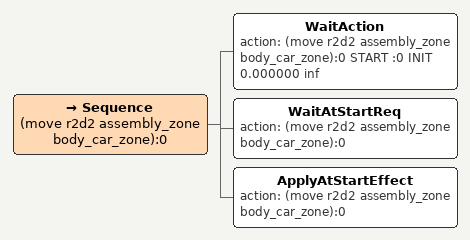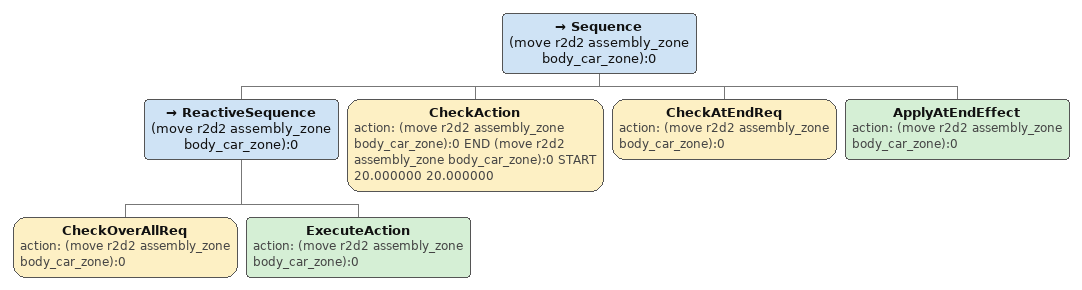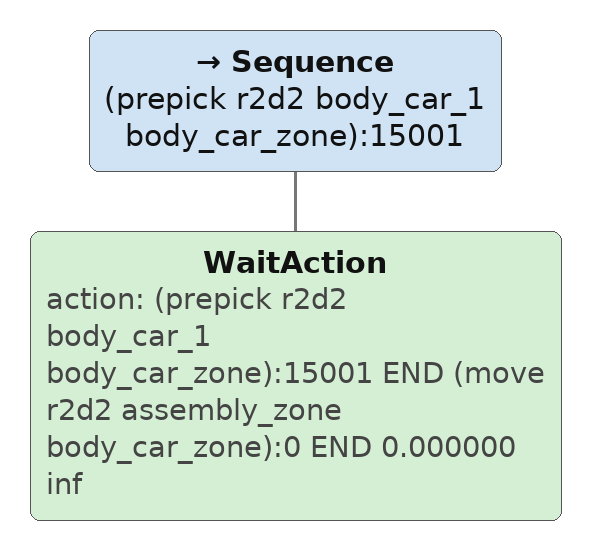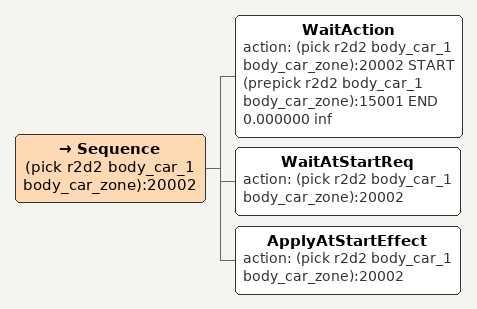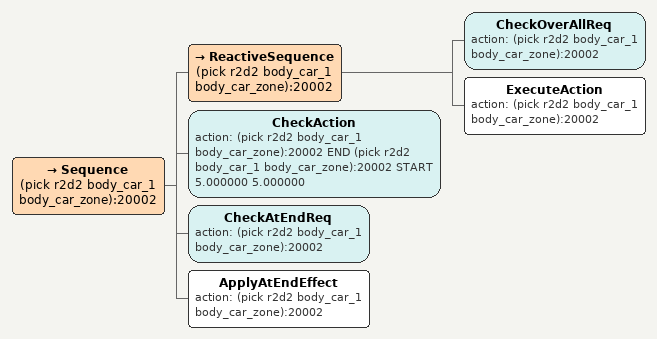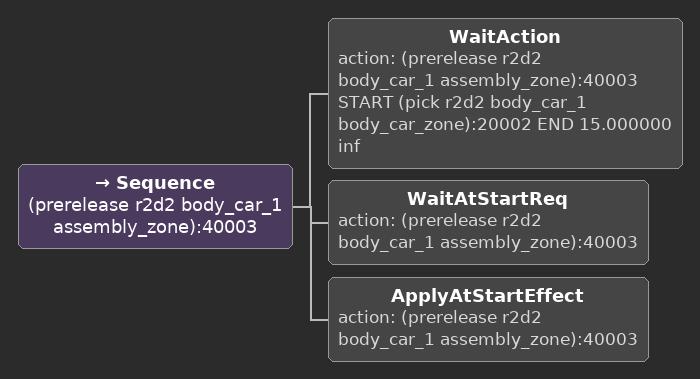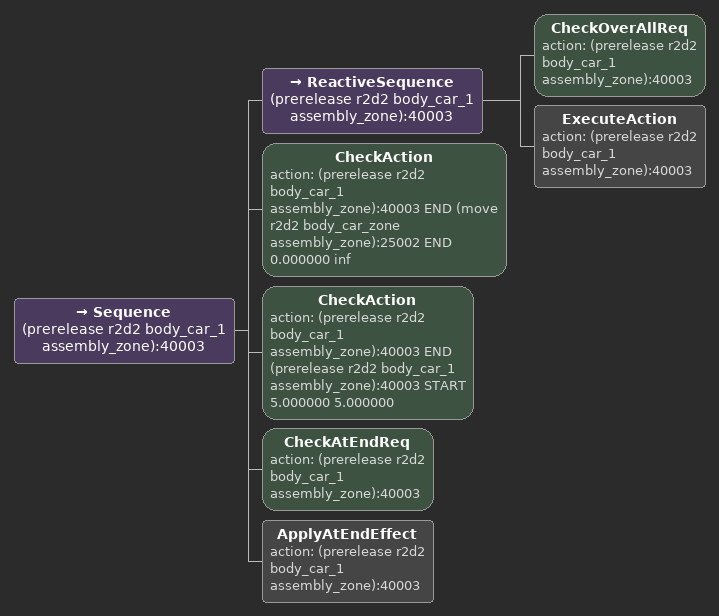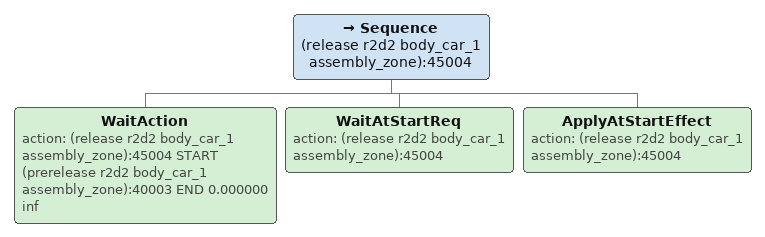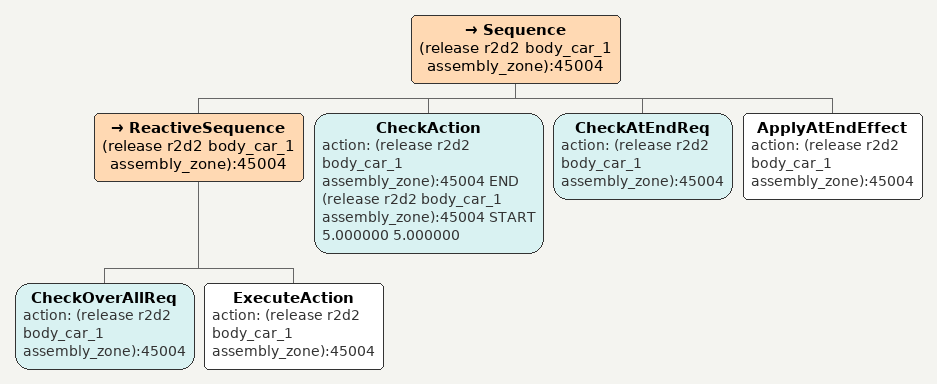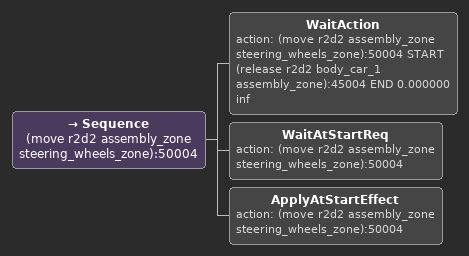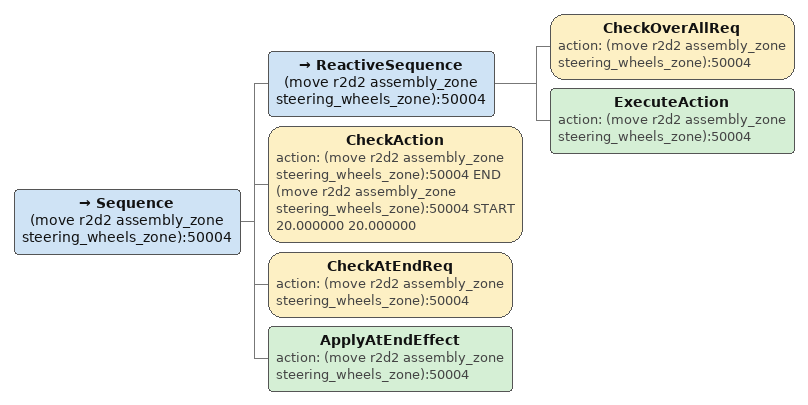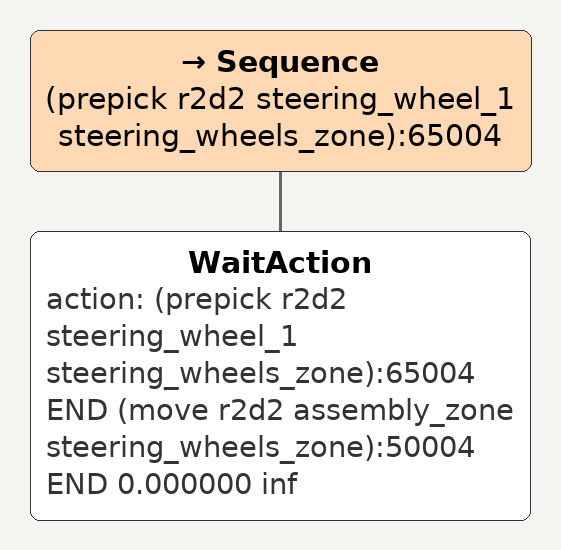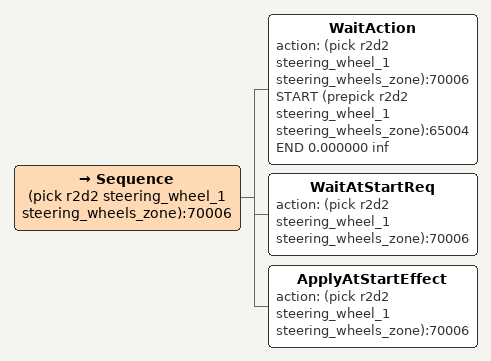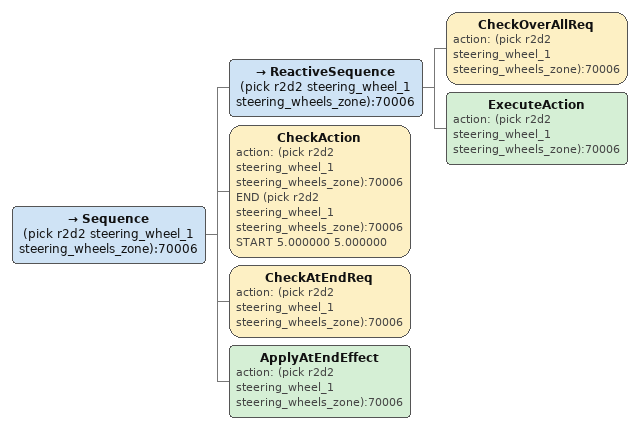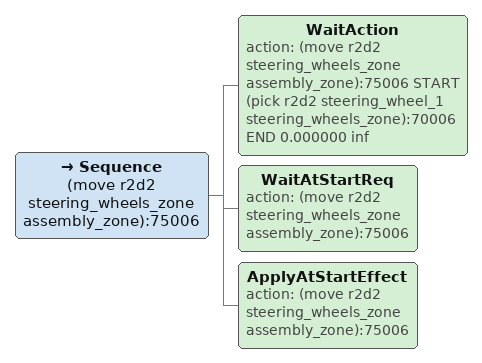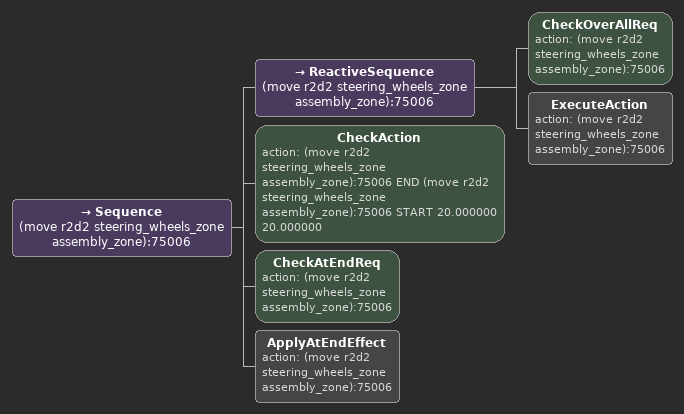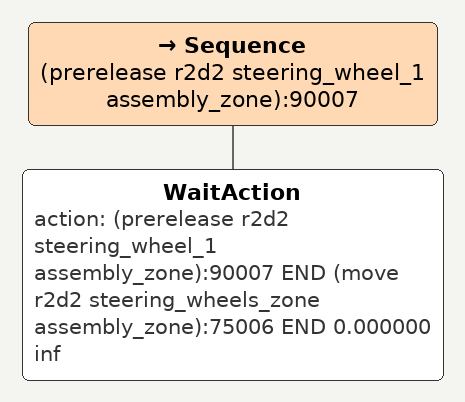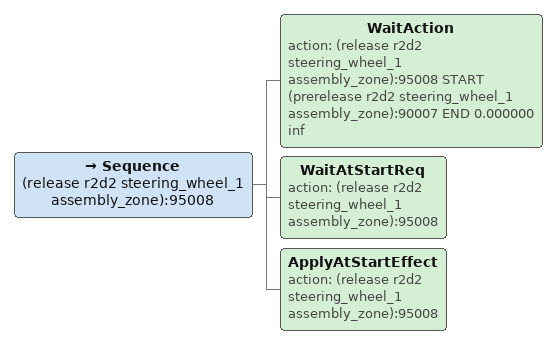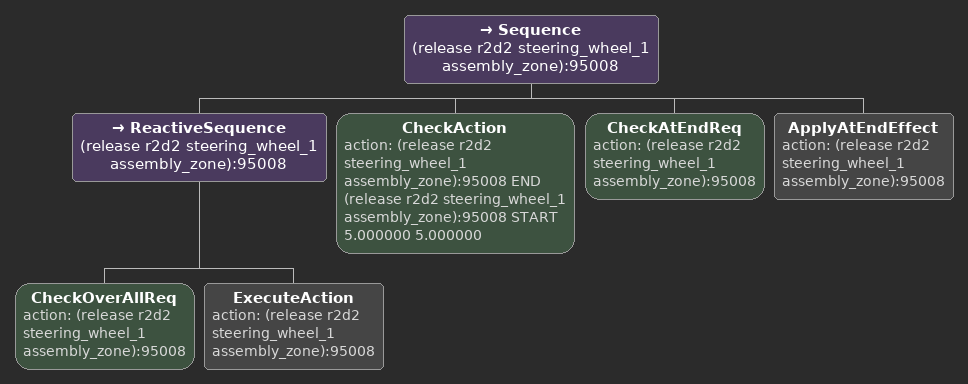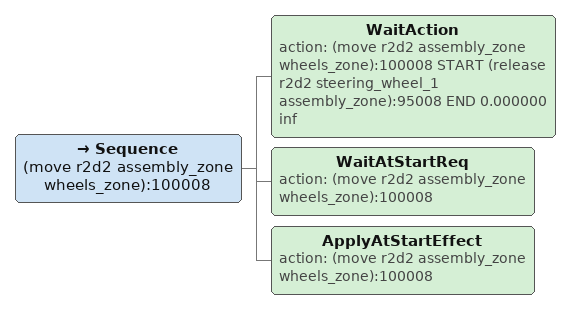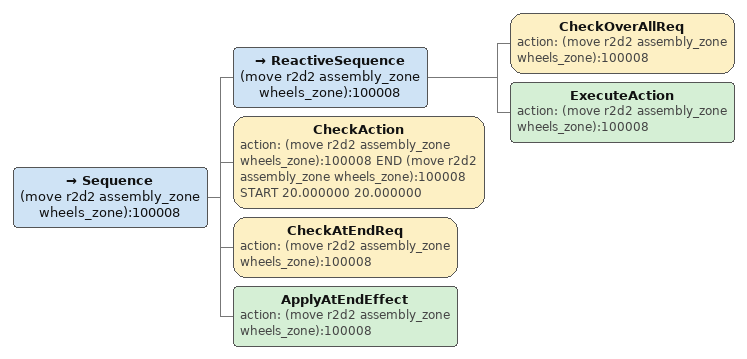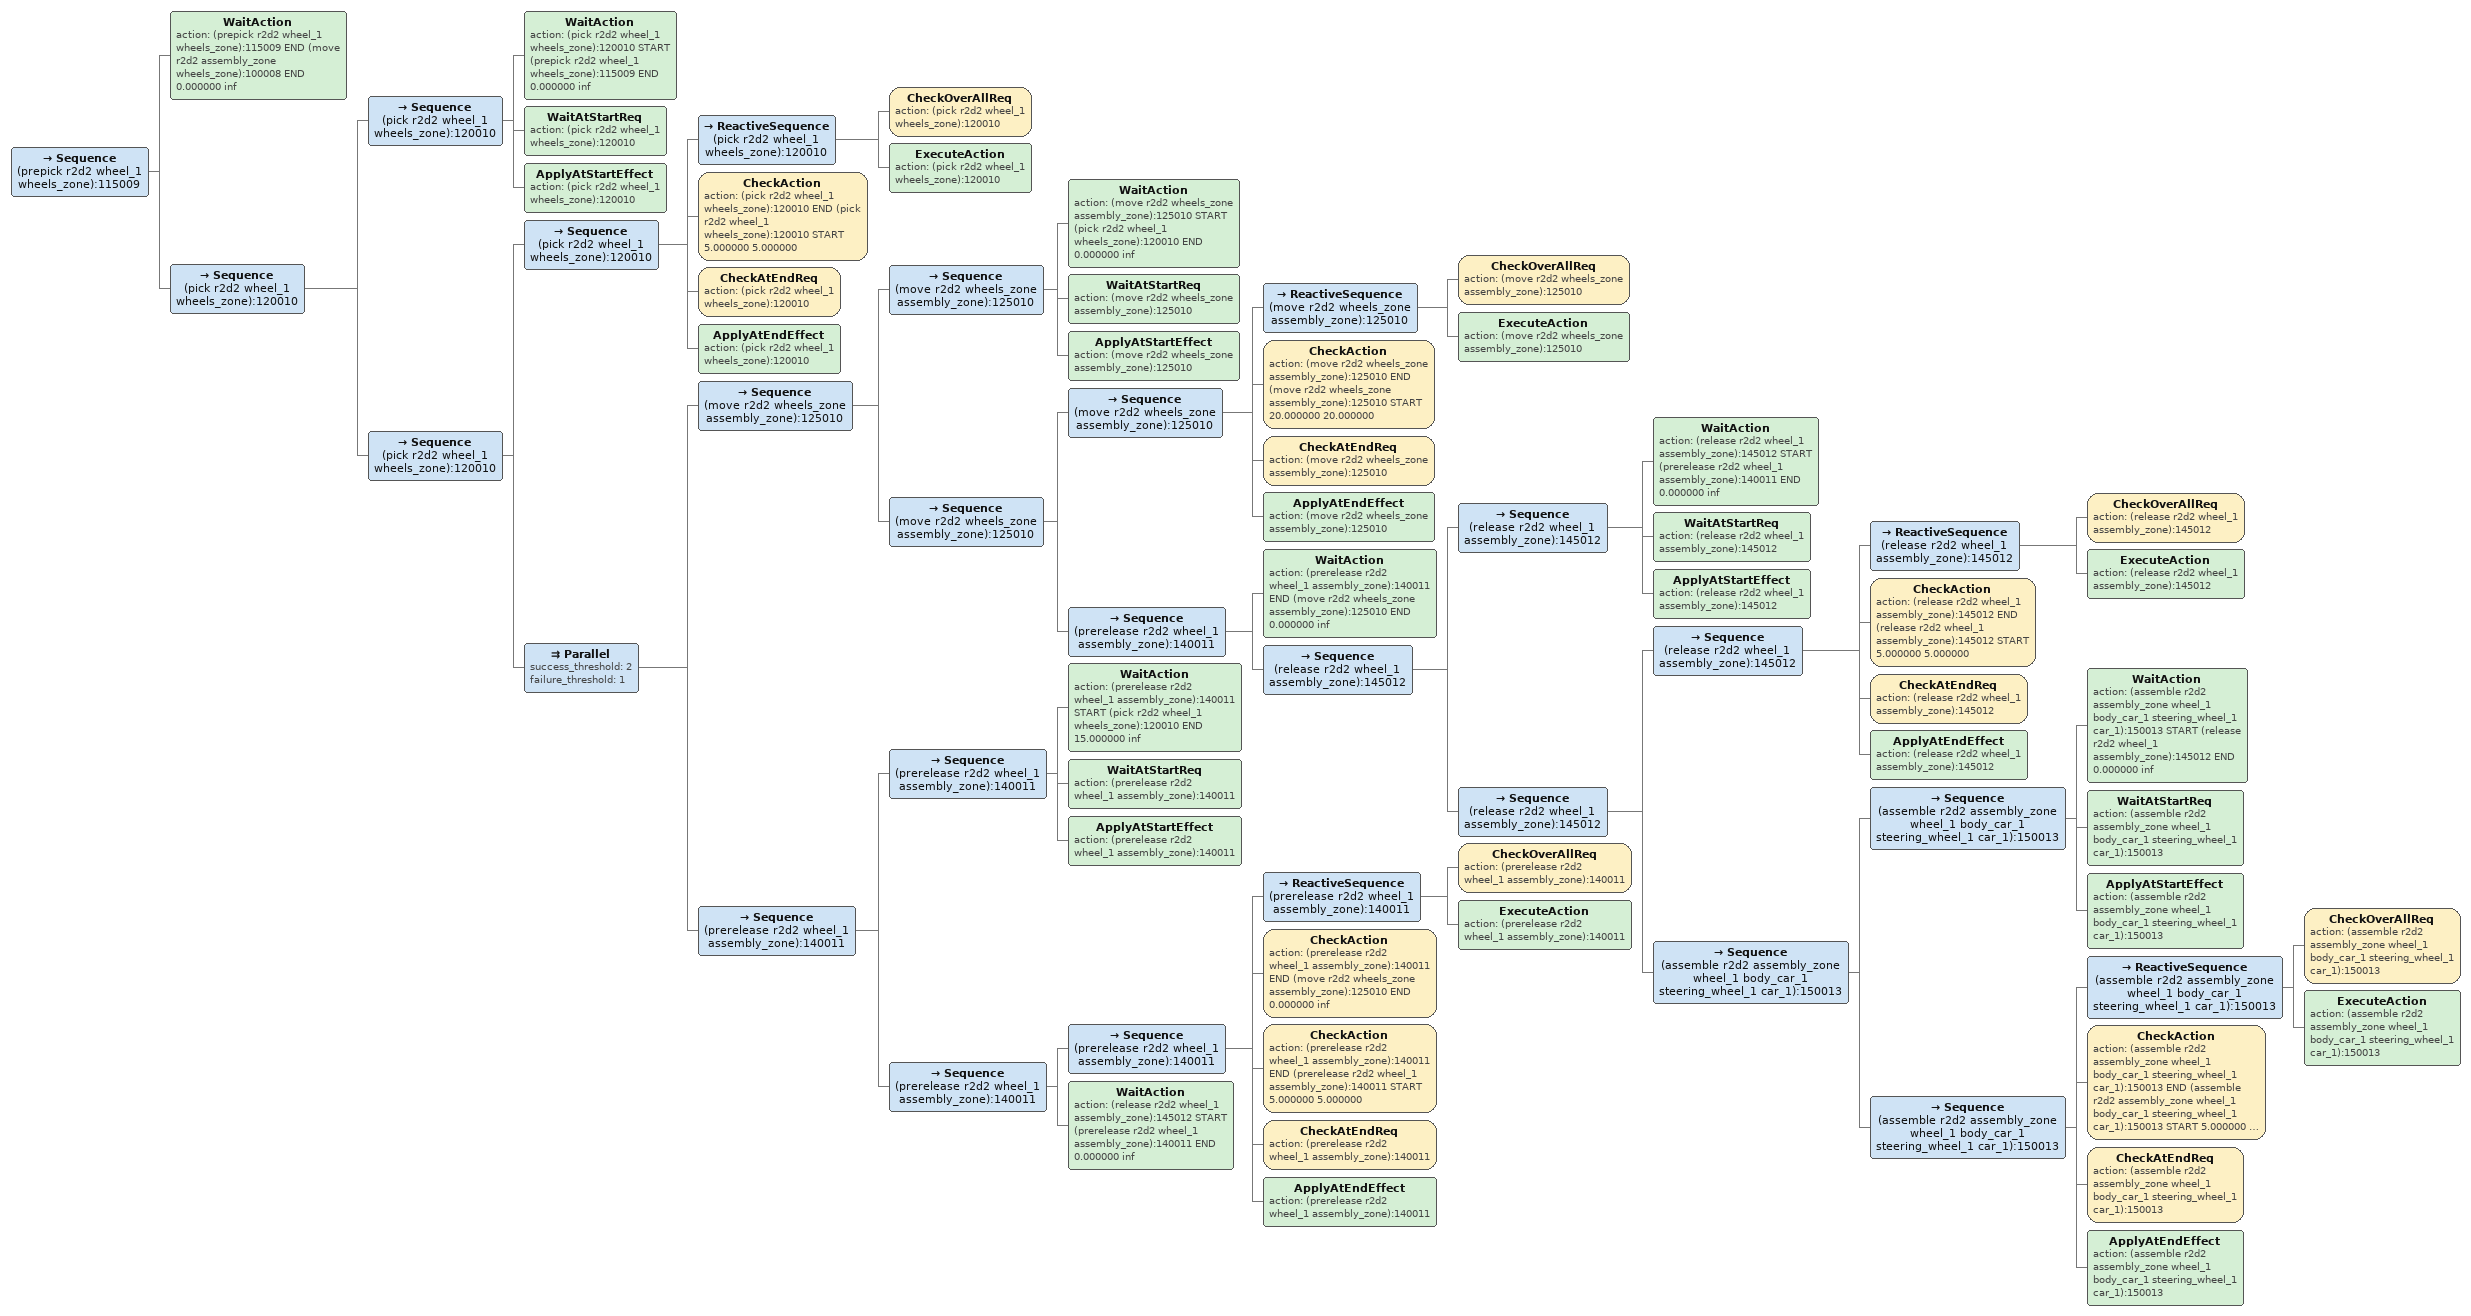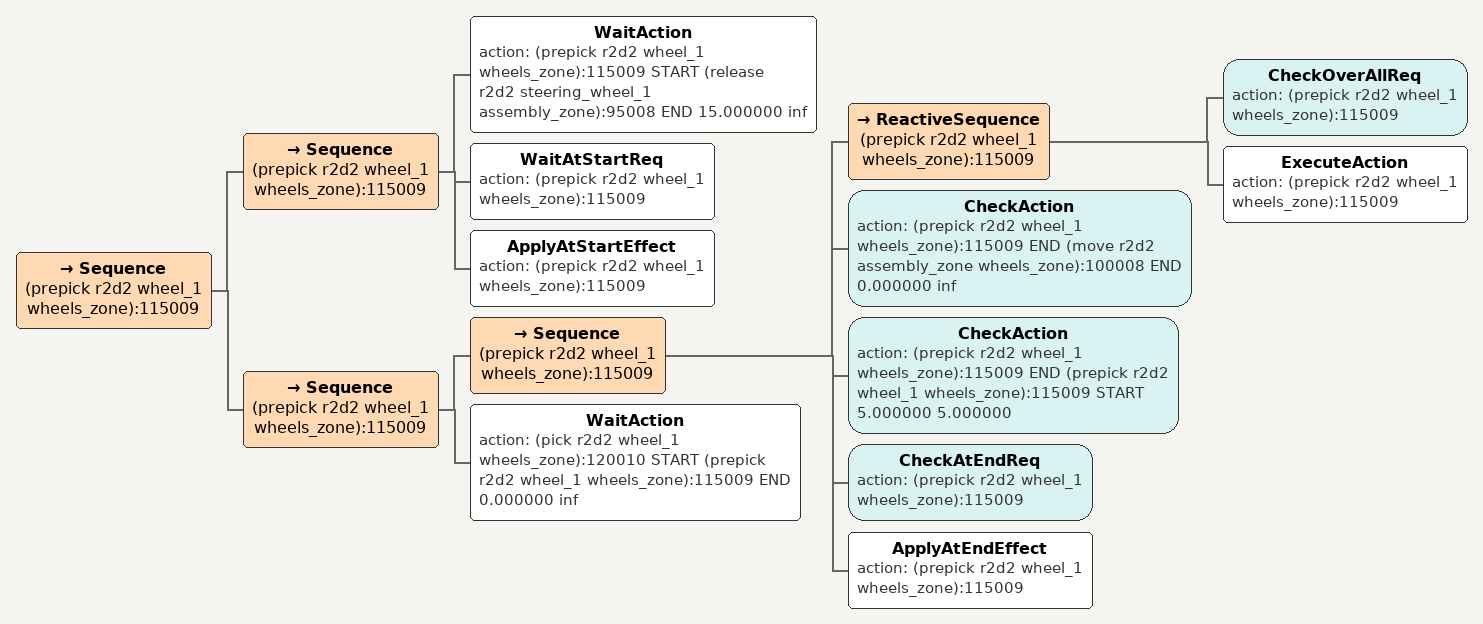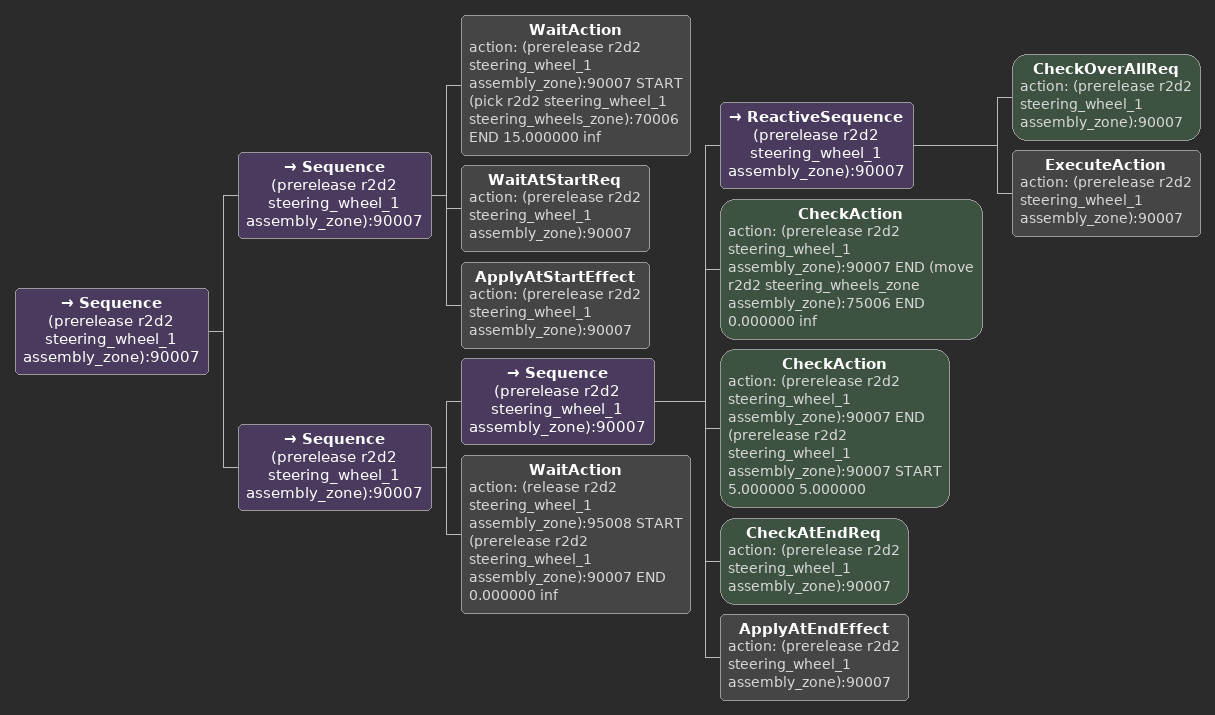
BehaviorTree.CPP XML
<Sequence name="(move r2d2 assembly_zone body_car_zone):0">
  <WaitAction action="(move r2d2 assembly_zone body_car_zone):0 START :0 INIT 0.000000 inf"/>
  <WaitAtStartReq action="(move r2d2 assembly_zone body_car_zone):0"/>
  <ApplyAtStartEffect action="(move r2d2 assembly_zone body_car_zone):0"/>
</Sequence>

<Sequence name="(move r2d2 assembly_zone body_car_zone):0">
  <ReactiveSequence name="(move r2d2 assembly_zone body_car_zone):0">
    <CheckOverAllReq action="(move r2d2 assembly_zone body_car_zone):0"/>
    <ExecuteAction action="(move r2d2 assembly_zone body_car_zone):0"/>
  </ReactiveSequence>
  <CheckAction action="(move r2d2 assembly_zone body_car_zone):0 END (move r2d2 assembly_zone body_car_zone):0 START 20.000000 20.000000"/>
  <CheckAtEndReq action="(move r2d2 assembly_zone body_car_zone):0"/>
  <ApplyAtEndEffect action="(move r2d2 assembly_zone body_car_zone):0"/>
</Sequence>

<Sequence name="(prepick r2d2 body_car_1 body_car_zone):15001">
  <WaitAction action="(prepick r2d2 body_car_1 body_car_zone):15001 END (move r2d2 assembly_zone body_car_zone):0 END 0.000000 inf"/>
</Sequence>

<Sequence name="(pick r2d2 body_car_1 body_car_zone):20002">
  <WaitAction action="(pick r2d2 body_car_1 body_car_zone):20002 START (prepick r2d2 body_car_1 body_car_zone):15001 END 0.000000 inf"/>
  <WaitAtStartReq action="(pick r2d2 body_car_1 body_car_zone):20002"/>
  <ApplyAtStartEffect action="(pick r2d2 body_car_1 body_car_zone):20002"/>
</Sequence>

<Sequence name="(pick r2d2 body_car_1 body_car_zone):20002">
  <ReactiveSequence name="(pick r2d2 body_car_1 body_car_zone):20002">
    <CheckOverAllReq action="(pick r2d2 body_car_1 body_car_zone):20002"/>
    <ExecuteAction action="(pick r2d2 body_car_1 body_car_zone):20002"/>
  </ReactiveSequence>
  <CheckAction action="(pick r2d2 body_car_1 body_car_zone):20002 END (pick r2d2 body_car_1 body_car_zone):20002 START 5.000000 5.000000"/>
  <CheckAtEndReq action="(pick r2d2 body_car_1 body_car_zone):20002"/>
  <ApplyAtEndEffect action="(pick r2d2 body_car_1 body_car_zone):20002"/>
</Sequence>

<Sequence name="(prerelease r2d2 body_car_1 assembly_zone):40003">
  <WaitAction action="(prerelease r2d2 body_car_1 assembly_zone):40003 START (pick r2d2 body_car_1 body_car_zone):20002 END 15.000000 inf"/>
  <WaitAtStartReq action="(prerelease r2d2 body_car_1 assembly_zone):40003"/>
  <ApplyAtStartEffect action="(prerelease r2d2 body_car_1 assembly_zone):40003"/>
</Sequence>

<Sequence name="(prerelease r2d2 body_car_1 assembly_zone):40003">
  <ReactiveSequence name="(prerelease r2d2 body_car_1 assembly_zone):40003">
    <CheckOverAllReq action="(prerelease r2d2 body_car_1 assembly_zone):40003"/>
    <ExecuteAction action="(prerelease r2d2 body_car_1 assembly_zone):40003"/>
  </ReactiveSequence>
  <CheckAction action="(prerelease r2d2 body_car_1 assembly_zone):40003 END (move r2d2 body_car_zone assembly_zone):25002 END 0.000000 inf"/>
  <CheckAction action="(prerelease r2d2 body_car_1 assembly_zone):40003 END (prerelease r2d2 body_car_1 assembly_zone):40003 START 5.000000 5.000000"/>
  <CheckAtEndReq action="(prerelease r2d2 body_car_1 assembly_zone):40003"/>
  <ApplyAtEndEffect action="(prerelease r2d2 body_car_1 assembly_zone):40003"/>
</Sequence>

<Sequence name="(release r2d2 body_car_1 assembly_zone):45004">
  <WaitAction action="(release r2d2 body_car_1 assembly_zone):45004 START (prerelease r2d2 body_car_1 assembly_zone):40003 END 0.000000 inf"/>
  <WaitAtStartReq action="(release r2d2 body_car_1 assembly_zone):45004"/>
  <ApplyAtStartEffect action="(release r2d2 body_car_1 assembly_zone):45004"/>
</Sequence>

<Sequence name="(release r2d2 body_car_1 assembly_zone):45004">
  <ReactiveSequence name="(release r2d2 body_car_1 assembly_zone):45004">
    <CheckOverAllReq action="(release r2d2 body_car_1 assembly_zone):45004"/>
    <ExecuteAction action="(release r2d2 body_car_1 assembly_zone):45004"/>
  </ReactiveSequence>
  <CheckAction action="(release r2d2 body_car_1 assembly_zone):45004 END (release r2d2 body_car_1 assembly_zone):45004 START 5.000000 5.000000"/>
  <CheckAtEndReq action="(release r2d2 body_car_1 assembly_zone):45004"/>
  <ApplyAtEndEffect action="(release r2d2 body_car_1 assembly_zone):45004"/>
</Sequence>

<Sequence name="(move r2d2 assembly_zone steering_wheels_zone):50004">
  <WaitAction action="(move r2d2 assembly_zone steering_wheels_zone):50004 START (release r2d2 body_car_1 assembly_zone):45004 END 0.000000 inf"/>
  <WaitAtStartReq action="(move r2d2 assembly_zone steering_wheels_zone):50004"/>
  <ApplyAtStartEffect action="(move r2d2 assembly_zone steering_wheels_zone):50004"/>
</Sequence>

<Sequence name="(move r2d2 assembly_zone steering_wheels_zone):50004">
  <ReactiveSequence name="(move r2d2 assembly_zone steering_wheels_zone):50004">
    <CheckOverAllReq action="(move r2d2 assembly_zone steering_wheels_zone):50004"/>
    <ExecuteAction action="(move r2d2 assembly_zone steering_wheels_zone):50004"/>
  </ReactiveSequence>
  <CheckAction action="(move r2d2 assembly_zone steering_wheels_zone):50004 END (move r2d2 assembly_zone steering_wheels_zone):50004 START 20.000000 20.000000"/>
  <CheckAtEndReq action="(move r2d2 assembly_zone steering_wheels_zone):50004"/>
  <ApplyAtEndEffect action="(move r2d2 assembly_zone steering_wheels_zone):50004"/>
</Sequence>

<Sequence name="(prepick r2d2 steering_wheel_1 steering_wheels_zone):65004">
  <WaitAction action="(prepick r2d2 steering_wheel_1 steering_wheels_zone):65004 END (move r2d2 assembly_zone steering_wheels_zone):50004 END 0.000000 inf"/>
</Sequence>

<Sequence name="(pick r2d2 steering_wheel_1 steering_wheels_zone):70006">
  <WaitAction action="(pick r2d2 steering_wheel_1 steering_wheels_zone):70006 START (prepick r2d2 steering_wheel_1 steering_wheels_zone):65004 END 0.000000 inf"/>
  <WaitAtStartReq action="(pick r2d2 steering_wheel_1 steering_wheels_zone):70006"/>
  <ApplyAtStartEffect action="(pick r2d2 steering_wheel_1 steering_wheels_zone):70006"/>
</Sequence>

<Sequence name="(pick r2d2 steering_wheel_1 steering_wheels_zone):70006">
  <ReactiveSequence name="(pick r2d2 steering_wheel_1 steering_wheels_zone):70006">
    <CheckOverAllReq action="(pick r2d2 steering_wheel_1 steering_wheels_zone):70006"/>
    <ExecuteAction action="(pick r2d2 steering_wheel_1 steering_wheels_zone):70006"/>
  </ReactiveSequence>
  <CheckAction action="(pick r2d2 steering_wheel_1 steering_wheels_zone):70006 END (pick r2d2 steering_wheel_1 steering_wheels_zone):70006 START 5.000000 5.000000"/>
  <CheckAtEndReq action="(pick r2d2 steering_wheel_1 steering_wheels_zone):70006"/>
  <ApplyAtEndEffect action="(pick r2d2 steering_wheel_1 steering_wheels_zone):70006"/>
</Sequence>

<Sequence name="(move r2d2 steering_wheels_zone assembly_zone):75006">
  <WaitAction action="(move r2d2 steering_wheels_zone assembly_zone):75006 START (pick r2d2 steering_wheel_1 steering_wheels_zone):70006 END 0.000000 inf"/>
  <WaitAtStartReq action="(move r2d2 steering_wheels_zone assembly_zone):75006"/>
  <ApplyAtStartEffect action="(move r2d2 steering_wheels_zone assembly_zone):75006"/>
</Sequence>

<Sequence name="(move r2d2 steering_wheels_zone assembly_zone):75006">
  <ReactiveSequence name="(move r2d2 steering_wheels_zone assembly_zone):75006">
    <CheckOverAllReq action="(move r2d2 steering_wheels_zone assembly_zone):75006"/>
    <ExecuteAction action="(move r2d2 steering_wheels_zone assembly_zone):75006"/>
  </ReactiveSequence>
  <CheckAction action="(move r2d2 steering_wheels_zone assembly_zone):75006 END (move r2d2 steering_wheels_zone assembly_zone):75006 START 20.000000 20.000000"/>
  <CheckAtEndReq action="(move r2d2 steering_wheels_zone assembly_zone):75006"/>
  <ApplyAtEndEffect action="(move r2d2 steering_wheels_zone assembly_zone):75006"/>
</Sequence>

<Sequence name="(prerelease r2d2 steering_wheel_1 assembly_zone):90007">
  <WaitAction action="(prerelease r2d2 steering_wheel_1 assembly_zone):90007 END (move r2d2 steering_wheels_zone assembly_zone):75006 END 0.000000 inf"/>
</Sequence>

<Sequence name="(release r2d2 steering_wheel_1 assembly_zone):95008">
  <WaitAction action="(release r2d2 steering_wheel_1 assembly_zone):95008 START (prerelease r2d2 steering_wheel_1 assembly_zone):90007 END 0.000000 inf"/>
  <WaitAtStartReq action="(release r2d2 steering_wheel_1 assembly_zone):95008"/>
  <ApplyAtStartEffect action="(release r2d2 steering_wheel_1 assembly_zone):95008"/>
</Sequence>

<Sequence name="(release r2d2 steering_wheel_1 assembly_zone):95008">
  <ReactiveSequence name="(release r2d2 steering_wheel_1 assembly_zone):95008">
    <CheckOverAllReq action="(release r2d2 steering_wheel_1 assembly_zone):95008"/>
    <ExecuteAction action="(release r2d2 steering_wheel_1 assembly_zone):95008"/>
  </ReactiveSequence>
  <CheckAction action="(release r2d2 steering_wheel_1 assembly_zone):95008 END (release r2d2 steering_wheel_1 assembly_zone):95008 START 5.000000 5.000000"/>
  <CheckAtEndReq action="(release r2d2 steering_wheel_1 assembly_zone):95008"/>
  <ApplyAtEndEffect action="(release r2d2 steering_wheel_1 assembly_zone):95008"/>
</Sequence>

<Sequence name="(move r2d2 assembly_zone wheels_zone):100008">
  <WaitAction action="(move r2d2 assembly_zone wheels_zone):100008 START (release r2d2 steering_wheel_1 assembly_zone):95008 END 0.000000 inf"/>
  <WaitAtStartReq action="(move r2d2 assembly_zone wheels_zone):100008"/>
  <ApplyAtStartEffect action="(move r2d2 assembly_zone wheels_zone):100008"/>
</Sequence>

<Sequence name="(move r2d2 assembly_zone wheels_zone):100008">
  <ReactiveSequence name="(move r2d2 assembly_zone wheels_zone):100008">
    <CheckOverAllReq action="(move r2d2 assembly_zone wheels_zone):100008"/>
    <ExecuteAction action="(move r2d2 assembly_zone wheels_zone):100008"/>
  </ReactiveSequence>
  <CheckAction action="(move r2d2 assembly_zone wheels_zone):100008 END (move r2d2 assembly_zone wheels_zone):100008 START 20.000000 20.000000"/>
  <CheckAtEndReq action="(move r2d2 assembly_zone wheels_zone):100008"/>
  <ApplyAtEndEffect action="(move r2d2 assembly_zone wheels_zone):100008"/>
</Sequence>

<Sequence name="(prepick r2d2 wheel_1 wheels_zone):115009">
  <WaitAction action="(prepick r2d2 wheel_1 wheels_zone):115009 END (move r2d2 assembly_zone wheels_zone):100008 END 0.000000 inf"/>
  <Sequence name="(pick r2d2 wheel_1 wheels_zone):120010">
    <Sequence name="(pick r2d2 wheel_1 wheels_zone):120010">
      <WaitAction action="(pick r2d2 wheel_1 wheels_zone):120010 START (prepick r2d2 wheel_1 wheels_zone):115009 END 0.000000 inf"/>
      <WaitAtStartReq action="(pick r2d2 wheel_1 wheels_zone):120010"/>
      <ApplyAtStartEffect action="(pick r2d2 wheel_1 wheels_zone):120010"/>
    </Sequence>
    <Sequence name="(pick r2d2 wheel_1 wheels_zone):120010">
      <Sequence name="(pick r2d2 wheel_1 wheels_zone):120010">
        <ReactiveSequence name="(pick r2d2 wheel_1 wheels_zone):120010">
          <CheckOverAllReq action="(pick r2d2 wheel_1 wheels_zone):120010"/>
          <ExecuteAction action="(pick r2d2 wheel_1 wheels_zone):120010"/>
        </ReactiveSequence>
        <CheckAction action="(pick r2d2 wheel_1 wheels_zone):120010 END (pick r2d2 wheel_1 wheels_zone):120010 START 5.000000 5.000000"/>
        <CheckAtEndReq action="(pick r2d2 wheel_1 wheels_zone):120010"/>
        <ApplyAtEndEffect action="(pick r2d2 wheel_1 wheels_zone):120010"/>
      </Sequence>
      <Parallel success_threshold="2" failure_threshold="1">
        <Sequence name="(move r2d2 wheels_zone assembly_zone):125010">
          <Sequence name="(move r2d2 wheels_zone assembly_zone):125010">
            <WaitAction action="(move r2d2 wheels_zone assembly_zone):125010 START (pick r2d2 wheel_1 wheels_zone):120010 END 0.000000 inf"/>
            <WaitAtStartReq action="(move r2d2 wheels_zone assembly_zone):125010"/>
            <ApplyAtStartEffect action="(move r2d2 wheels_zone assembly_zone):125010"/>
          </Sequence>
          <Sequence name="(move r2d2 wheels_zone assembly_zone):125010">
            <Sequence name="(move r2d2 wheels_zone assembly_zone):125010">
              <ReactiveSequence name="(move r2d2 wheels_zone assembly_zone):125010">
                <CheckOverAllReq action="(move r2d2 wheels_zone assembly_zone):125010"/>
                <ExecuteAction action="(move r2d2 wheels_zone assembly_zone):125010"/>
              </ReactiveSequence>
              <CheckAction action="(move r2d2 wheels_zone assembly_zone):125010 END (move r2d2 wheels_zone assembly_zone):125010 START 20.000000 20.000000"/>
              <CheckAtEndReq action="(move r2d2 wheels_zone assembly_zone):125010"/>
              <ApplyAtEndEffect action="(move r2d2 wheels_zone assembly_zone):125010"/>
            </Sequence>
            <Sequence name="(prerelease r2d2 wheel_1 assembly_zone):140011">
              <WaitAction action="(prerelease r2d2 wheel_1 assembly_zone):140011 END (move r2d2 wheels_zone assembly_zone):125010 END 0.000000 inf"/>
              <Sequence name="(release r2d2 wheel_1 assembly_zone):145012">
                <Sequence name="(release r2d2 wheel_1 assembly_zone):145012">
                  <WaitAction action="(release r2d2 wheel_1 assembly_zone):145012 START (prerelease r2d2 wheel_1 assembly_zone):140011 END 0.000000 inf"/>
                  <WaitAtStartReq action="(release r2d2 wheel_1 assembly_zone):145012"/>
                  <ApplyAtStartEffect action="(release r2d2 wheel_1 assembly_zone):145012"/>
                </Sequence>
                <Sequence name="(release r2d2 wheel_1 assembly_zone):145012">
                  <Sequence name="(release r2d2 wheel_1 assembly_zone):145012">
                    <ReactiveSequence name="(release r2d2 wheel_1 assembly_zone):145012">
                      <CheckOverAllReq action="(release r2d2 wheel_1 assembly_zone):145012"/>
                      <ExecuteAction action="(release r2d2 wheel_1 assembly_zone):145012"/>
                    </ReactiveSequence>
                    <CheckAction action="(release r2d2 wheel_1 assembly_zone):145012 END (release r2d2 wheel_1 assembly_zone):145012 START 5.000000 5.000000"/>
                    <CheckAtEndReq action="(release r2d2 wheel_1 assembly_zone):145012"/>
                    <ApplyAtEndEffect action="(release r2d2 wheel_1 assembly_zone):145012"/>
                  </Sequence>
                  <Sequence name="(assemble r2d2 assembly_zone wheel_1 body_car_1 steering_wheel_1 car_1):150013">
                    <Sequence name="(assemble r2d2 assembly_zone wheel_1 body_car_1 steering_wheel_1 car_1):150013">
                      <WaitAction action="(assemble r2d2 assembly_zone wheel_1 body_car_1 steering_wheel_1 car_1):150013 START (release r2d2 wheel_1 assembly_zone):145012 END 0.000000 inf"/>
                      <WaitAtStartReq action="(assemble r2d2 assembly_zone wheel_1 body_car_1 steering_wheel_1 car_1):150013"/>
                      <ApplyAtStartEffect action="(assemble r2d2 assembly_zone wheel_1 body_car_1 steering_wheel_1 car_1):150013"/>
                    </Sequence>
                    <Sequence name="(assemble r2d2 assembly_zone wheel_1 body_car_1 steering_wheel_1 car_1):150013">
                      <ReactiveSequence name="(assemble r2d2 assembly_zone wheel_1 body_car_1 steering_wheel_1 car_1):150013">
                        <CheckOverAllReq action="(assemble r2d2 assembly_zone wheel_1 body_car_1 steering_wheel_1 car_1):150013"/>
                        <ExecuteAction action="(assemble r2d2 assembly_zone wheel_1 body_car_1 steering_wheel_1 car_1):150013"/>
                      </ReactiveSequence>
                      <CheckAction action="(assemble r2d2 assembly_zone wheel_1 body_car_1 steering_wheel_1 car_1):150013 END (assemble r2d2 assembly_zone wheel_1 body_car_1 steering_wheel_1 car_1):150013 START 5.000000 5.000000"/>
                      <CheckAtEndReq action="(assemble r2d2 assembly_zone wheel_1 body_car_1 steering_wheel_1 car_1):150013"/>
                      <ApplyAtEndEffect action="(assemble r2d2 assembly_zone wheel_1 body_car_1 steering_wheel_1 car_1):150013"/>
                    </Sequence>
                  </Sequence>
                </Sequence>
              </Sequence>
            </Sequence>
          </Sequence>
        </Sequence>
        <Sequence name="(prerelease r2d2 wheel_1 assembly_zone):140011">
          <Sequence name="(prerelease r2d2 wheel_1 assembly_zone):140011">
            <WaitAction action="(prerelease r2d2 wheel_1 assembly_zone):140011 START (pick r2d2 wheel_1 wheels_zone):120010 END 15.000000 inf"/>
            <WaitAtStartReq action="(prerelease r2d2 wheel_1 assembly_zone):140011"/>
            <ApplyAtStartEffect action="(prerelease r2d2 wheel_1 assembly_zone):140011"/>
          </Sequence>
          <Sequence name="(prerelease r2d2 wheel_1 assembly_zone):140011">
            <Sequence name="(prerelease r2d2 wheel_1 assembly_zone):140011">
              <ReactiveSequence name="(prerelease r2d2 wheel_1 assembly_zone):140011">
                <CheckOverAllReq action="(prerelease r2d2 wheel_1 assembly_zone):140011"/>
                <ExecuteAction action="(prerelease r2d2 wheel_1 assembly_zone):140011"/>
              </ReactiveSequence>
              <CheckAction action="(prerelease r2d2 wheel_1 assembly_zone):140011 END (move r2d2 wheels_zone assembly_zone):125010 END 0.000000 inf"/>
              <CheckAction action="(prerelease r2d2 wheel_1 assembly_zone):140011 END (prerelease r2d2 wheel_1 assembly_zone):140011 START 5.000000 5.000000"/>
              <CheckAtEndReq action="(prerelease r2d2 wheel_1 assembly_zone):140011"/>
              <ApplyAtEndEffect action="(prerelease r2d2 wheel_1 assembly_zone):140011"/>
            </Sequence>
            <WaitAction action="(release r2d2 wheel_1 assembly_zone):145012 START (prerelease r2d2 wheel_1 assembly_zone):140011 END 0.000000 inf"/>
          </Sequence>
        </Sequence>
      </Parallel>
    </Sequence>
  </Sequence>
</Sequence>

<Sequence name="(prepick r2d2 wheel_1 wheels_zone):115009">
  <Sequence name="(prepick r2d2 wheel_1 wheels_zone):115009">
    <WaitAction action="(prepick r2d2 wheel_1 wheels_zone):115009 START (release r2d2 steering_wheel_1 assembly_zone):95008 END 15.000000 inf"/>
    <WaitAtStartReq action="(prepick r2d2 wheel_1 wheels_zone):115009"/>
    <ApplyAtStartEffect action="(prepick r2d2 wheel_1 wheels_zone):115009"/>
  </Sequence>
  <Sequence name="(prepick r2d2 wheel_1 wheels_zone):115009">
    <Sequence name="(prepick r2d2 wheel_1 wheels_zone):115009">
      <ReactiveSequence name="(prepick r2d2 wheel_1 wheels_zone):115009">
        <CheckOverAllReq action="(prepick r2d2 wheel_1 wheels_zone):115009"/>
        <ExecuteAction action="(prepick r2d2 wheel_1 wheels_zone):115009"/>
      </ReactiveSequence>
      <CheckAction action="(prepick r2d2 wheel_1 wheels_zone):115009 END (move r2d2 assembly_zone wheels_zone):100008 END 0.000000 inf"/>
      <CheckAction action="(prepick r2d2 wheel_1 wheels_zone):115009 END (prepick r2d2 wheel_1 wheels_zone):115009 START 5.000000 5.000000"/>
      <CheckAtEndReq action="(prepick r2d2 wheel_1 wheels_zone):115009"/>
      <ApplyAtEndEffect action="(prepick r2d2 wheel_1 wheels_zone):115009"/>
    </Sequence>
    <WaitAction action="(pick r2d2 wheel_1 wheels_zone):120010 START (prepick r2d2 wheel_1 wheels_zone):115009 END 0.000000 inf"/>
  </Sequence>
</Sequence>

<Sequence name="(prerelease r2d2 steering_wheel_1 assembly_zone):90007">
  <Sequence name="(prerelease r2d2 steering_wheel_1 assembly_zone):90007">
    <WaitAction action="(prerelease r2d2 steering_wheel_1 assembly_zone):90007 START (pick r2d2 steering_wheel_1 steering_wheels_zone):70006 END 15.000000 inf"/>
    <WaitAtStartReq action="(prerelease r2d2 steering_wheel_1 assembly_zone):90007"/>
    <ApplyAtStartEffect action="(prerelease r2d2 steering_wheel_1 assembly_zone):90007"/>
  </Sequence>
  <Sequence name="(prerelease r2d2 steering_wheel_1 assembly_zone):90007">
    <Sequence name="(prerelease r2d2 steering_wheel_1 assembly_zone):90007">
      <ReactiveSequence name="(prerelease r2d2 steering_wheel_1 assembly_zone):90007">
        <CheckOverAllReq action="(prerelease r2d2 steering_wheel_1 assembly_zone):90007"/>
        <ExecuteAction action="(prerelease r2d2 steering_wheel_1 assembly_zone):90007"/>
      </ReactiveSequence>
      <CheckAction action="(prerelease r2d2 steering_wheel_1 assembly_zone):90007 END (move r2d2 steering_wheels_zone assembly_zone):75006 END 0.000000 inf"/>
      <CheckAction action="(prerelease r2d2 steering_wheel_1 assembly_zone):90007 END (prerelease r2d2 steering_wheel_1 assembly_zone):90007 START 5.000000 5.000000"/>
      <CheckAtEndReq action="(prerelease r2d2 steering_wheel_1 assembly_zone):90007"/>
      <ApplyAtEndEffect action="(prerelease r2d2 steering_wheel_1 assembly_zone):90007"/>
    </Sequence>
    <WaitAction action="(release r2d2 steering_wheel_1 assembly_zone):95008 START (prerelease r2d2 steering_wheel_1 assembly_zone):90007 END 0.000000 inf"/>
  </Sequence>
</Sequence>
